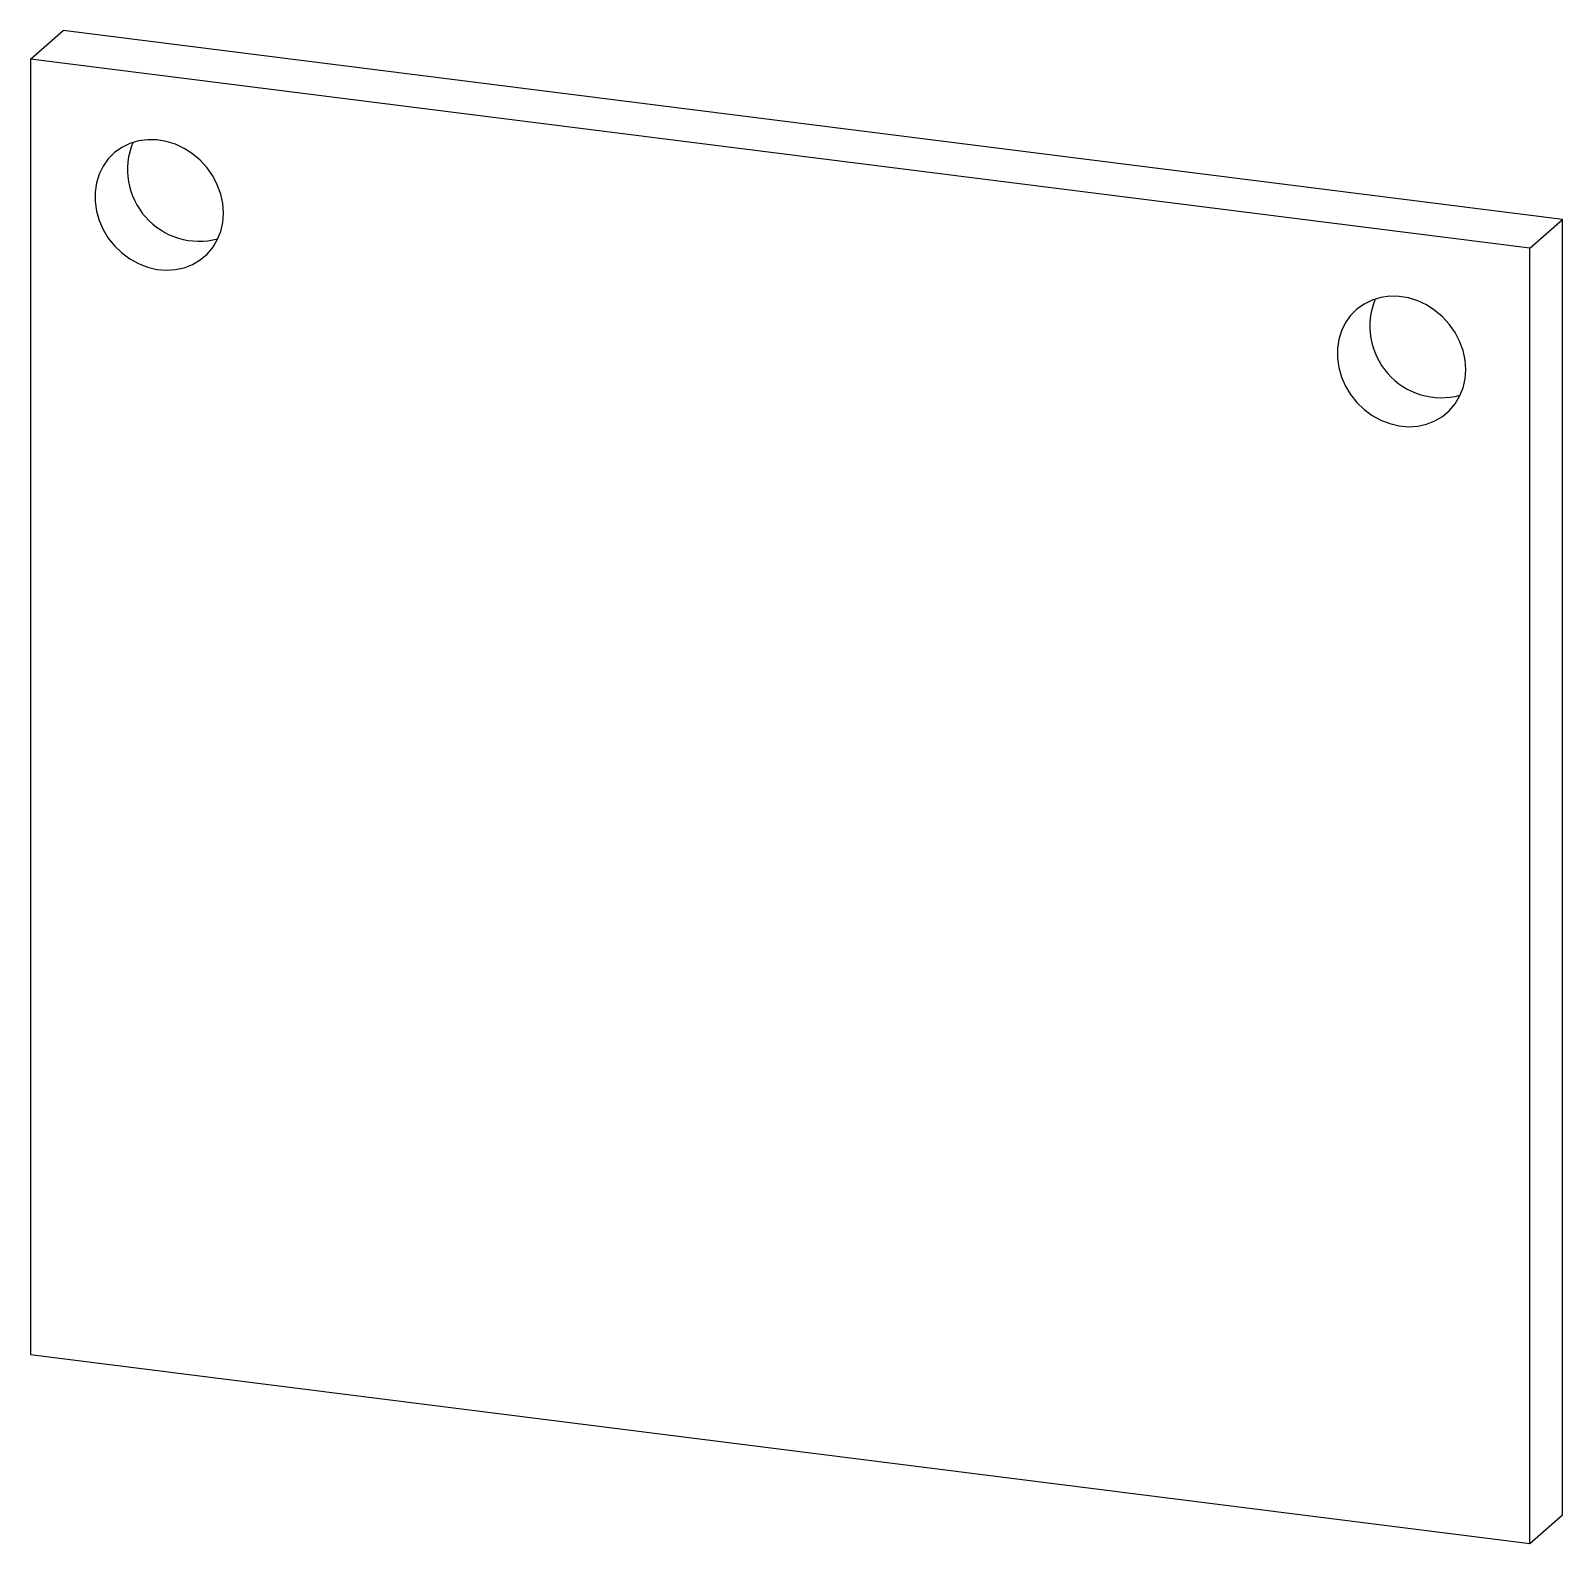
# Paper-space layout '_Dimetric' of a CAD drawing. Header units: millimetres. Extents: x -13.1 to 20.4, y -23.9 to 9.2.
import ezdxf

# ---------------------------------------------------------------- set-up
doc = ezdxf.new("R2010")
doc.units = ezdxf.units.MM

psp = doc.layouts.new('_Dimetric')

# ---------------------------------------------------------------- linework, layer by layer
at = {"color": 7, "linetype": 'Continuous', "lineweight": 25}
for p, q in [((-13.054, 8.534), (-12.347, 9.158)), ((20.392, 5.033), (-12.347, 9.158)), ((19.685, 4.409), (-13.054, 8.534)), ((-13.054, 8.534), (-13.054, -19.75)), ((19.685, 4.409), (20.392, 5.033)), ((20.392, -23.251), (20.392, 5.033)), ((19.685, -23.875), (19.685, 4.409)), ((-13.054, -19.75), (19.685, -23.875)), ((19.685, -23.875), (20.392, -23.251))]:
    psp.add_line(p, q, dxfattribs=at)
at = {"color": 7, "linetype": 'Continuous', "lineweight": 25, "flags": 128}
for points in [[(-8.845, 5.175), (-8.86, 5.383), (-8.904, 5.59), (-8.978, 5.792), (-9.078, 5.985), (-9.203, 6.164), (-9.35, 6.326), (-9.517, 6.467), (-9.699, 6.584), (-9.893, 6.676), (-10.095, 6.738), (-10.299, 6.772), (-10.503, 6.775), (-10.701, 6.748), (-10.89, 6.691), (-11.064, 6.605), (-11.222, 6.493), (-11.359, 6.356), (-11.472, 6.198), (-11.559, 6.022), (-11.618, 5.832), (-11.647, 5.632), (-11.647, 5.425), (-11.618, 5.217), (-11.559, 5.012), (-11.472, 4.814), (-11.359, 4.628), (-11.222, 4.457), (-11.064, 4.305), (-10.89, 4.175), (-10.701, 4.071), (-10.503, 3.993), (-10.299, 3.945), (-10.095, 3.927), (-9.893, 3.939), (-9.699, 3.981), (-9.517, 4.053), (-9.35, 4.152), (-9.203, 4.277), (-9.078, 4.424), (-8.978, 4.592), (-8.904, 4.775), (-8.86, 4.971), (-8.845, 5.175)], [(18.282, 1.758), (18.267, 1.965), (18.223, 2.172), (18.149, 2.375), (18.049, 2.567), (17.924, 2.746), (17.777, 2.908), (17.61, 3.049), (17.428, 3.167), (17.234, 3.258), (17.032, 3.321), (16.828, 3.354), (16.624, 3.357), (16.426, 3.33), (16.237, 3.273), (16.063, 3.187), (15.905, 3.075), (15.768, 2.939), (15.655, 2.781), (15.568, 2.605), (15.509, 2.414), (15.48, 2.214), (15.48, 2.007), (15.509, 1.799), (15.568, 1.594), (15.655, 1.396), (15.768, 1.21), (15.905, 1.039), (16.063, 0.887), (16.237, 0.757), (16.426, 0.653), (16.624, 0.576), (16.828, 0.528), (17.032, 0.509), (17.234, 0.521), (17.428, 0.564), (17.61, 0.635), (17.777, 0.734), (17.924, 0.859), (18.049, 1.007), (18.149, 1.174), (18.223, 1.358), (18.267, 1.554), (18.282, 1.758)]]:
    psp.add_lwpolyline(points, dxfattribs=at)
at = {"color": 7, "linetype": 'Continuous', "lineweight": 25}
for centre in [(-9.373, 6.124), (17.754, 2.706)]:
    psp.add_arc(centre, 1.565, 157.8038, 285.0154, dxfattribs=at)

doc.saveas('drawing.dxf')
